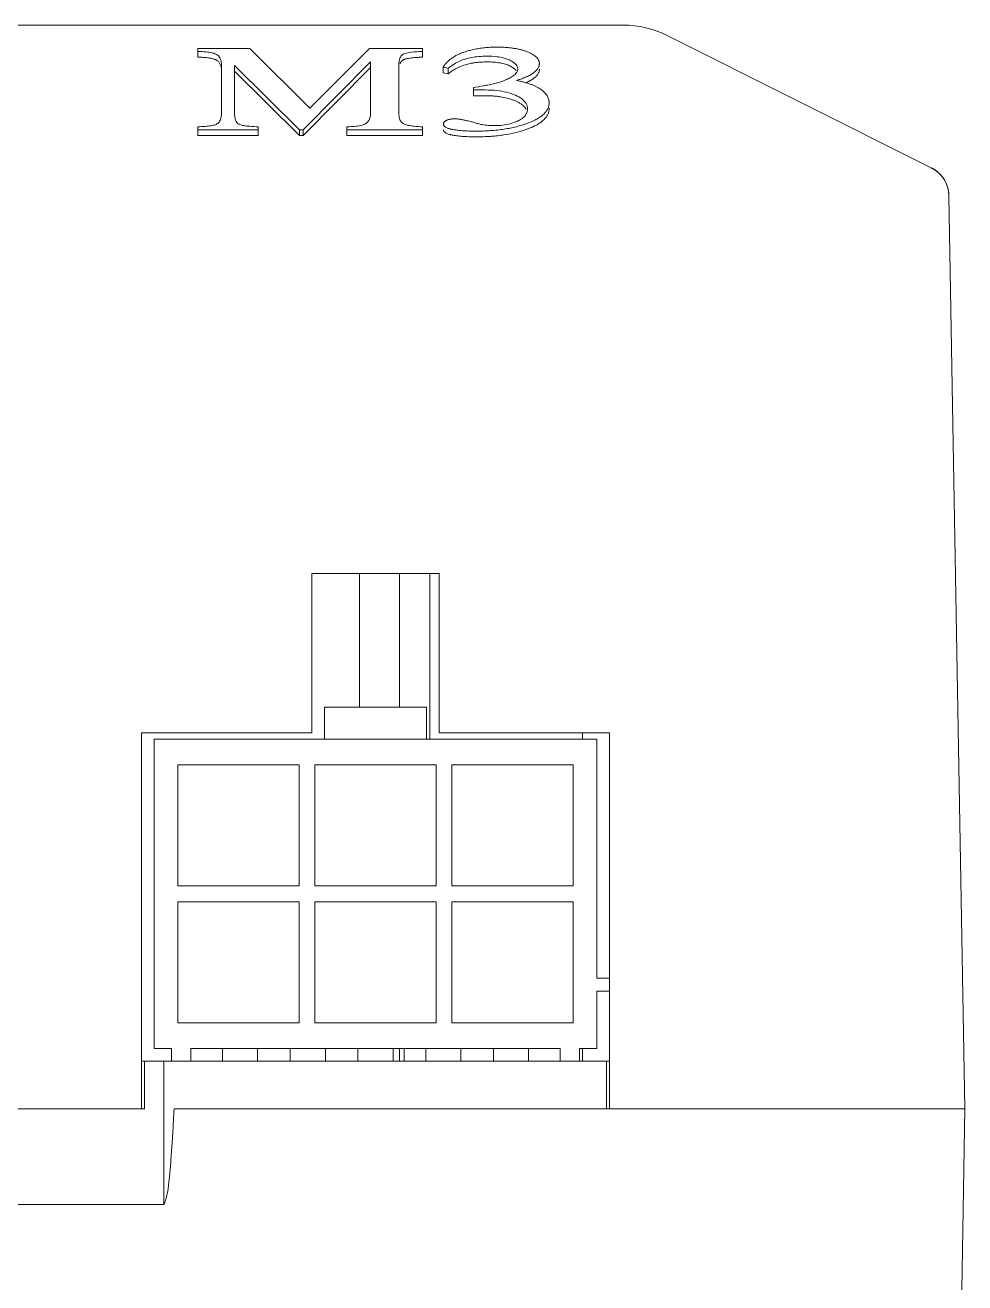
# Model space of a CAD drawing. Header units: millimetres. Extents: x -297 to 694, y -237 to 210.
# Drawn here: x -204.46 to -174.96, y 63.31 to 102.76 of the extents above; entities that cross this region are included whole.
import ezdxf

# ---------------------------------------------------------------- set-up
doc = ezdxf.new("R2010")
doc.units = ezdxf.units.MM
doc.layers.get('0').update_dxf_attribs({"lineweight": 20})

msp = doc.modelspace()

# ---------------------------------------------------------------- linework, layer by layer
at = {"linetype": 'Continuous'}
for p, q in [((-259.253, 102.764), (-185.669, 102.764)), ((-184.328, 102.447), (-176.014, 98.291)), ((-197.408, 102.034), (-199.038, 102.034)), ((-199.038, 102.034), (-199.038, 101.759)), ((-195.521, 100.158), (-197.408, 102.034)), ((-193.647, 102.034), (-195.521, 100.158)), ((-191.988, 102.034), (-193.647, 102.034)), ((-191.988, 101.759), (-191.988, 102.034)), ((-198.299, 101.526), (-198.299, 99.988)), ((-197.883, 101.495), (-195.843, 99.481)), ((-197.883, 99.988), (-197.883, 101.495)), ((-195.732, 99.481), (-193.618, 101.615)), ((-195.732, 99.302), (-193.618, 101.436)), ((-193.618, 101.615), (-193.618, 99.988)), ((-192.727, 99.988), (-192.727, 101.526)), ((-191.339, 101.268), (-191.339, 101.447)), ((-191.339, 101.447), (-191.183, 101.415)), ((-191.183, 101.236), (-191.183, 101.415)), ((-197.883, 101.316), (-195.843, 99.302)), ((-191.339, 101.268), (-191.183, 101.236)), ((-190.39, 100.81), (-190.39, 100.551)), ((-190.39, 100.73), (-190.014, 100.73)), ((-190.39, 100.551), (-190.014, 100.551)), ((-199.038, 99.577), (-199.038, 99.302)), ((-199.038, 99.481), (-197.144, 99.481)), ((-197.144, 99.302), (-197.144, 99.577)), ((-195.843, 99.302), (-195.843, 99.481)), ((-195.843, 99.481), (-195.732, 99.481)), ((-195.732, 99.302), (-195.732, 99.481)), ((-194.357, 99.577), (-194.357, 99.302)), ((-194.357, 99.481), (-191.988, 99.481)), ((-191.988, 99.302), (-191.988, 99.577)), ((-199.038, 99.302), (-197.144, 99.302)), ((-195.843, 99.302), (-195.732, 99.302)), ((-194.357, 99.302), (-191.988, 99.302)), ((-175.461, 97.413), (-174.961, 68.764)), ((-195.461, 85.564), (-195.461, 80.564)), ((-191.461, 85.564), (-195.461, 85.564)), ((-193.961, 81.364), (-193.961, 85.564)), ((-192.711, 81.364), (-192.711, 85.564)), ((-191.761, 80.364), (-191.761, 85.564)), ((-191.461, 85.564), (-191.461, 80.564)), ((-195.061, 80.364), (-195.061, 81.364)), ((-195.061, 81.364), (-191.861, 81.364)), ((-191.861, 81.364), (-191.861, 80.364)), ((-200.811, 68.764), (-200.811, 80.564)), ((-195.461, 80.564), (-200.811, 80.564)), ((-186.111, 80.564), (-191.461, 80.564)), ((-186.961, 80.364), (-186.961, 80.564)), ((-186.111, 68.764), (-186.111, 80.564)), ((-200.411, 70.664), (-200.411, 80.364)), ((-200.411, 80.364), (-186.511, 80.364)), ((-186.511, 80.364), (-186.511, 72.864)), ((-199.661, 75.764), (-199.661, 79.564)), ((-199.661, 79.564), (-195.861, 79.564)), ((-195.861, 79.564), (-195.861, 75.764)), ((-195.361, 75.764), (-195.361, 79.564)), ((-195.361, 79.564), (-191.561, 79.564)), ((-191.561, 79.564), (-191.561, 75.764)), ((-191.061, 75.764), (-191.061, 79.564)), ((-191.061, 79.564), (-187.261, 79.564)), ((-187.261, 79.564), (-187.261, 75.764)), ((-195.861, 75.764), (-199.661, 75.764)), ((-191.561, 75.764), (-195.361, 75.764)), ((-187.261, 75.764), (-191.061, 75.764)), ((-199.661, 71.464), (-199.661, 75.264)), ((-199.661, 75.264), (-195.861, 75.264)), ((-195.861, 75.264), (-195.861, 71.464)), ((-195.361, 71.464), (-195.361, 75.264)), ((-195.361, 75.264), (-191.561, 75.264)), ((-191.561, 75.264), (-191.561, 71.464)), ((-191.061, 71.464), (-191.061, 75.264)), ((-191.061, 75.264), (-187.261, 75.264)), ((-187.261, 75.264), (-187.261, 71.464)), ((-186.511, 72.864), (-186.111, 72.864)), ((-186.511, 72.464), (-186.511, 70.664)), ((-186.111, 72.464), (-186.511, 72.464)), ((-195.861, 71.464), (-199.661, 71.464)), ((-191.561, 71.464), (-195.361, 71.464)), ((-187.261, 71.464), (-191.061, 71.464)), ((-199.861, 70.664), (-200.411, 70.664)), ((-199.861, 70.264), (-199.861, 70.664)), ((-199.261, 70.664), (-199.261, 70.264)), ((-187.661, 70.664), (-199.261, 70.664)), ((-198.261, 70.664), (-198.261, 70.264)), ((-197.161, 70.664), (-197.161, 70.264)), ((-196.136, 70.264), (-196.136, 70.664)), ((-195.036, 70.264), (-195.036, 70.664)), ((-194.011, 70.664), (-194.011, 70.264)), ((-192.911, 70.664), (-192.911, 70.264)), ((-192.711, 70.264), (-192.711, 70.664)), ((-192.561, 70.264), (-192.561, 70.664)), ((-191.886, 70.264), (-191.886, 70.664)), ((-190.786, 70.264), (-190.786, 70.664)), ((-189.761, 70.664), (-189.761, 70.264)), ((-188.661, 70.664), (-188.661, 70.264)), ((-187.661, 70.264), (-187.661, 70.664)), ((-187.061, 70.664), (-187.061, 70.264)), ((-186.511, 70.664), (-187.061, 70.664)), ((-186.961, 70.264), (-186.961, 70.664)), ((-186.111, 70.264), (-200.811, 70.264)), ((-200.711, 70.264), (-200.711, 68.764)), ((-200.104, 70.264), (-200.104, 68.782)), ((-186.211, 70.264), (-186.211, 68.764)), ((-200.711, 68.764), (-205.211, 68.764)), ((-200.104, 68.782), (-200.104, 65.764)), ((-199.784, 68.764), (-174.961, 68.764)), ((-174.961, 68.764), (-175.101, 60.764)), ((-200.104, 65.764), (-244.818, 65.764))]:
    msp.add_line(p, q, dxfattribs=at)
for centre, radius, start, end in [((-185.669, 99.764), 3, 63.4349, 90), ((-190.035, 100.069), 1.96, 109.9767, 112.8843), ((-190.613, 100.995), 0.855, 142.9959, 148.1657), ((-190.145, 99.939), 1.658, 107.2925, 114.6936), ((-189.652, 101.886), 0.878, 301.1333, 305.8311), ((-189.977, 104.196), 3.302, 286.4843, 288.3996), ((-189.83, 103.752), 2.835, 288.3994, 289.7246), ((-189.22, 100.329), 0.61, 304.6417, 308.6599), ((-189.749, 101.602), 1.989, 254.0185, 255.4662), ((-189.958, 103.067), 3.781, 282.328, 286.0275), ((-189.84, 102.652), 3.349, 286.0511, 290.1817), ((-189.523, 101.966), 2.428, 290.1831, 292.9237), ((-189.374, 101.615), 2.047, 292.9159, 295.1256), ((-189.244, 101.161), 1.742, 295.1162, 297.7258), ((-176.465, 97.39), 1.007, 45.7893, 63.7813), ((-176.461, 97.396), 1, 1, 63.4349), ((-176.457, 97.398), 0.995, 42.9017, 45.7953), ((-176.459, 97.397), 0.998, 21.9248, 42.8795), ((-176.453, 97.4), 0.991, 21.8843, 24.4152), ((-176.468, 97.394), 1.007, 1.0743, 21.8532), ((-176.469, 97.394), 1.008, 3.9709, 21.8663), ((-176.445, 97.396), 0.984, 1.0075, 3.9466)]:
    msp.add_arc(centre, radius, start, end, dxfattribs=at)
for points, knots in [([(-199.038, 101.938), (-198.954, 101.938), (-198.806, 101.933), (-198.617, 101.906), (-198.514, 101.875), (-198.474, 101.856)], [0, 0, 0, 0, 990.257679, 1717.191688, 2235.090627, 2235.090627, 2235.090627, 2235.090627]), ([(-198.474, 101.856), (-198.44, 101.84), (-198.374, 101.794), (-198.309, 101.675), (-198.299, 101.579), (-198.299, 101.526)], [0, 0, 0, 0, 628.737151, 1324.702751, 2230.68237, 2230.68237, 2230.68237, 2230.68237]), ([(-192.727, 101.526), (-192.727, 101.567), (-192.721, 101.642), (-192.691, 101.743), (-192.656, 101.797), (-192.637, 101.82)], [0, 0, 0, 0, 852.297437, 1561.869929, 2183.828565, 2183.828565, 2183.828565, 2183.828565]), ([(-192.637, 101.82), (-192.613, 101.847), (-192.51, 101.889), (-192.293, 101.924), (-192.105, 101.934), (-191.988, 101.938)], [0, 0, 0, 0, 351.976948, 1035.809775, 2183.179533, 2183.179533, 2183.179533, 2183.179533]), ([(-190.797, 101.874), (-190.802, 101.872), (-190.842, 101.855), (-190.912, 101.822), (-191.004, 101.77), (-191.088, 101.714), (-191.143, 101.67), (-191.17, 101.646), (-191.174, 101.643)], [0, 0, 0, 0, 159.390195, 1178.812876, 2147.868363, 3072.104482, 3957.799063, 4084.913074, 4084.913074, 4084.913074, 4084.913074]), ([(-190.391, 102.001), (-190.417, 101.995), (-190.484, 101.979), (-190.589, 101.95), (-190.667, 101.924), (-190.705, 101.911)], [0, 0, 0, 0, 542.94496, 1367.599321, 2167.979462, 2167.979462, 2167.979462, 2167.979462]), ([(-190.044, 102.055), (-190.101, 102.049), (-190.217, 102.034), (-190.332, 102.013), (-190.391, 102.001)], [0, 0, 0, 0, 785.886529, 1601.14472, 1601.14472, 1601.14472, 1601.14472]), ([(-189.639, 102.074), (-189.689, 102.074), (-189.789, 102.073), (-189.924, 102.066), (-190.008, 102.058), (-190.044, 102.055)], [0, 0, 0, 0, 811.652799, 1595.422196, 2163.297568, 2163.297568, 2163.297568, 2163.297568]), ([(-188.685, 101.925), (-188.716, 101.938), (-188.781, 101.961), (-188.883, 101.992), (-188.992, 102.017), (-189.108, 102.038), (-189.231, 102.054), (-189.361, 102.066), (-189.497, 102.073), (-189.591, 102.074), (-189.639, 102.074)], [0, 0, 0, 0, 550.982737, 1129.938563, 1739.018397, 2380.069898, 3054.677978, 3764.20261, 4509.812642, 5292.515184, 5292.515184, 5292.515184, 5292.515184]), ([(-188.318, 101.559), (-188.318, 101.568), (-188.319, 101.586), (-188.323, 101.612), (-188.33, 101.638), (-188.344, 101.672), (-188.369, 101.714), (-188.411, 101.761), (-188.463, 101.806), (-188.527, 101.848), (-188.587, 101.881), (-188.641, 101.906), (-188.67, 101.919), (-188.685, 101.925)], [0, 0, 0, 0, 344.572463, 686.563039, 1030.129396, 1379.348041, 2109.012227, 2903.32615, 3782.86216, 4762.559803, 5852.999746, 6442.268148, 7061.813721, 7061.813721, 7061.813721, 7061.813721]), ([(-199.038, 101.759), (-199.007, 101.759), (-198.946, 101.758), (-198.872, 101.755), (-198.83, 101.752), (-198.816, 101.751)], [0, 0, 0, 0, 948.196106, 1830.358256, 2234.960956, 2234.960956, 2234.960956, 2234.960956]), ([(-198.816, 101.751), (-198.803, 101.75), (-198.764, 101.746), (-198.704, 101.739), (-198.636, 101.728), (-198.576, 101.714), (-198.53, 101.7), (-198.497, 101.687), (-198.481, 101.681), (-198.474, 101.677)], [0, 0, 0, 0, 556.009179, 1570.205602, 2497.666701, 3340.202671, 4100.503876, 4451.087925, 4782.749881, 4782.749881, 4782.749881, 4782.749881]), ([(-198.474, 101.677), (-198.467, 101.674), (-198.453, 101.667), (-198.426, 101.65), (-198.397, 101.627), (-198.366, 101.593), (-198.342, 101.554), (-198.322, 101.51), (-198.312, 101.472), (-198.308, 101.45), (-198.307, 101.444)], [0, 0, 0, 0, 436.377431, 862.237082, 1692.396348, 2513.839628, 3350.17727, 4223.963323, 5155.177267, 5466.786737, 5466.786737, 5466.786737, 5466.786737]), ([(-192.692, 101.551), (-192.687, 101.562), (-192.677, 101.583), (-192.659, 101.613), (-192.644, 101.632), (-192.637, 101.641)], [0, 0, 0, 0, 730.849942, 1461.513025, 2182.740077, 2182.740077, 2182.740077, 2182.740077]), ([(-192.637, 101.641), (-192.635, 101.643), (-192.631, 101.647), (-192.621, 101.656), (-192.607, 101.666), (-192.586, 101.677), (-192.564, 101.686), (-192.55, 101.691), (-192.543, 101.694)], [0, 0, 0, 0, 328.674002, 678.315728, 1448.721869, 2325.380155, 3317.308302, 4107.059214, 4107.059214, 4107.059214, 4107.059214]), ([(-192.543, 101.694), (-192.54, 101.694), (-192.527, 101.699), (-192.502, 101.706), (-192.467, 101.714), (-192.413, 101.725), (-192.336, 101.736), (-192.233, 101.746), (-192.138, 101.753), (-192.054, 101.757), (-192.01, 101.758), (-191.988, 101.759)], [0, 0, 0, 0, 90.359808, 436.234526, 817.947499, 1236.063194, 2182.898542, 3278.833716, 4524.777033, 5204.129245, 5921.066388, 5921.066388, 5921.066388, 5921.066388]), ([(-191.174, 101.643), (-191.193, 101.625), (-191.234, 101.586), (-191.273, 101.54), (-191.294, 101.513), (-191.296, 101.51)], [0, 0, 0, 0, 949.917147, 2034.593921, 2171.345507, 2171.345507, 2171.345507, 2171.345507]), ([(-191.183, 101.415), (-191.123, 101.461), (-191.004, 101.542), (-190.821, 101.637), (-190.698, 101.683), (-190.638, 101.701)], [0, 0, 0, 0, 790.294233, 1508.00348, 2169.235629, 2169.235629, 2169.235629, 2169.235629]), ([(-191.183, 101.236), (-191.14, 101.269), (-191.054, 101.33), (-190.937, 101.398), (-190.864, 101.434), (-190.838, 101.446)], [0, 0, 0, 0, 862.367909, 1697.647661, 2168.264704, 2168.264704, 2168.264704, 2168.264704]), ([(-190.638, 101.701), (-190.574, 101.721), (-190.436, 101.755), (-190.209, 101.784), (-190.048, 101.79), (-189.961, 101.79)], [0, 0, 0, 0, 634.810416, 1339.27413, 2165.719971, 2165.719971, 2165.719971, 2165.719971]), ([(-190.638, 101.523), (-190.589, 101.538), (-190.522, 101.555), (-190.454, 101.569), (-190.437, 101.572)], [0, 0, 0, 0, 1188.246327, 1600.433682, 1600.433682, 1600.433682, 1600.433682]), ([(-190.437, 101.572), (-190.4, 101.578), (-190.326, 101.59), (-190.25, 101.598), (-190.212, 101.601)], [0, 0, 0, 0, 782.916901, 1599.445977, 1599.445977, 1599.445977, 1599.445977]), ([(-190.212, 101.601), (-190.192, 101.603), (-190.14, 101.607), (-190.057, 101.61), (-189.993, 101.611), (-189.961, 101.611)], [0, 0, 0, 0, 523.586608, 1327.035897, 2162.208892, 2162.208892, 2162.208892, 2162.208892]), ([(-189.961, 101.79), (-189.859, 101.79), (-189.679, 101.782), (-189.438, 101.741), (-189.303, 101.693), (-189.247, 101.665)], [0, 0, 0, 0, 902.202599, 1597.679709, 2159.858027, 2159.858027, 2159.858027, 2159.858027]), ([(-189.961, 101.611), (-189.923, 101.611), (-189.85, 101.61), (-189.744, 101.604), (-189.644, 101.594), (-189.551, 101.581), (-189.465, 101.563), (-189.386, 101.542), (-189.313, 101.516), (-189.268, 101.496), (-189.247, 101.486)], [0, 0, 0, 0, 817.414505, 1587.891199, 2312.342719, 2991.922394, 3628.087377, 4222.678742, 4778.021234, 5297.043076, 5297.043076, 5297.043076, 5297.043076]), ([(-189.247, 101.665), (-189.195, 101.639), (-189.111, 101.589), (-189.018, 101.497), (-188.995, 101.426), (-188.995, 101.395)], [0, 0, 0, 0, 963.151961, 1634.919466, 2153.970573, 2153.970573, 2153.970573, 2153.970573]), ([(-189.247, 101.486), (-189.236, 101.481), (-189.217, 101.47), (-189.18, 101.45), (-189.139, 101.424), (-189.095, 101.391), (-189.064, 101.362), (-189.048, 101.344), (-189.043, 101.337)], [0, 0, 0, 0, 540.717191, 1056.754555, 2016.160148, 2882.455774, 3661.931126, 4053.110113, 4053.110113, 4053.110113, 4053.110113]), ([(-188.873, 101.084), (-188.872, 101.084), (-188.847, 101.093), (-188.797, 101.112), (-188.726, 101.142), (-188.662, 101.172), (-188.602, 101.203), (-188.548, 101.235), (-188.5, 101.267), (-188.457, 101.301), (-188.41, 101.345), (-188.37, 101.393), (-188.343, 101.444), (-188.328, 101.481), (-188.321, 101.514), (-188.318, 101.54), (-188.318, 101.553), (-188.318, 101.559)], [0, 0, 0, 0, 16.402176, 1014.837459, 1953.557843, 2833.770792, 3656.977148, 4425.050555, 5140.339543, 5805.796462, 6425.134894, 7543.573369, 8057.125266, 8550.371766, 9032.763145, 9273.211771, 9514.775345, 9514.775345, 9514.775345, 9514.775345]), ([(-189.341, 101.061), (-189.422, 101.025), (-189.617, 100.956), (-189.862, 100.898), (-190.021, 100.868), (-190.065, 100.86)], [0, 0, 0, 0, 759.641869, 1772.445229, 2156.296938, 2156.296938, 2156.296938, 2156.296938]), ([(-188.447, 100.852), (-188.461, 100.859), (-188.506, 100.878), (-188.585, 100.909), (-188.686, 100.943), (-188.796, 100.975), (-188.915, 101.004), (-188.998, 101.021), (-189.04, 101.029)], [0, 0, 0, 0, 305.283598, 953.875213, 1650.565149, 2396.576907, 3192.823458, 4039.977692, 4039.977692, 4039.977692, 4039.977692]), ([(-188.995, 101.395), (-188.995, 101.356), (-189.01, 101.314), (-189.033, 101.278), (-189.035, 101.276)], [0, 0, 0, 0, 1466.079515, 1590.521119, 1590.521119, 1590.521119, 1590.521119]), ([(-188.752, 100.952), (-188.743, 100.956), (-188.712, 100.969), (-188.674, 100.987), (-188.646, 101.001), (-188.638, 101.005)], [0, 0, 0, 0, 500.520089, 1726.11139, 2146.733882, 2146.733882, 2146.733882, 2146.733882]), ([(-188.638, 101.005), (-188.626, 101.012), (-188.595, 101.028), (-188.548, 101.056), (-188.5, 101.089), (-188.457, 101.122), (-188.423, 101.154), (-188.404, 101.175), (-188.396, 101.184)], [0, 0, 0, 0, 565.56179, 1399.049394, 2175.25711, 2897.388729, 3569.474107, 4039.462665, 4039.462665, 4039.462665, 4039.462665]), ([(-188.396, 101.184), (-188.384, 101.198), (-188.365, 101.224), (-188.343, 101.265), (-188.328, 101.302), (-188.321, 101.335), (-188.318, 101.361), (-188.318, 101.374), (-188.318, 101.38)], [0, 0, 0, 0, 1043.706623, 1824.097376, 2573.632155, 3306.67155, 3672.056013, 4039.134745, 4039.134745, 4039.134745, 4039.134745]), ([(-190.014, 100.73), (-189.893, 100.73), (-189.667, 100.72), (-189.35, 100.666), (-189.159, 100.603), (-189.071, 100.565)], [0, 0, 0, 0, 816.234874, 1510.60944, 2153.411379, 2153.411379, 2153.411379, 2153.411379]), ([(-188.265, 100.747), (-188.286, 100.762), (-188.332, 100.793), (-188.394, 100.826), (-188.433, 100.846), (-188.447, 100.852)], [0, 0, 0, 0, 807.090366, 1679.010105, 2143.125447, 2143.125447, 2143.125447, 2143.125447]), ([(-188.012, 100.333), (-188.012, 100.343), (-188.013, 100.362), (-188.017, 100.4), (-188.027, 100.447), (-188.047, 100.501), (-188.076, 100.554), (-188.112, 100.605), (-188.156, 100.654), (-188.207, 100.702), (-188.245, 100.732), (-188.265, 100.747)], [0, 0, 0, 0, 333.008705, 662.743491, 1318.908729, 1982.61636, 2666.676198, 3382.393195, 4139.269518, 4944.994657, 5805.618852, 5805.618852, 5805.618852, 5805.618852]), ([(-190.014, 100.551), (-189.968, 100.551), (-189.878, 100.55), (-189.746, 100.542), (-189.619, 100.529), (-189.461, 100.506), (-189.311, 100.472), (-189.17, 100.426), (-189.103, 100.4), (-189.071, 100.386)], [0, 0, 0, 0, 660.254807, 1293.828029, 1901.930377, 2485.907898, 3587.223953, 4108.465115, 4612.585337, 4612.585337, 4612.585337, 4612.585337]), ([(-189.071, 100.565), (-188.998, 100.533), (-188.871, 100.466), (-188.724, 100.321), (-188.689, 100.198), (-188.689, 100.14)], [0, 0, 0, 0, 853.878929, 1521.03263, 2145.357438, 2145.357438, 2145.357438, 2145.357438]), ([(-189.071, 100.386), (-189.056, 100.38), (-189.025, 100.366), (-188.969, 100.338), (-188.906, 100.301), (-188.839, 100.252), (-188.785, 100.2), (-188.751, 100.156), (-188.736, 100.131), (-188.732, 100.124)], [0, 0, 0, 0, 534.74498, 1044.817146, 1994.177493, 2856.768464, 3643.993269, 4370.929931, 4595.923171, 4595.923171, 4595.923171, 4595.923171]), ([(-188.505, 99.762), (-188.489, 99.769), (-188.451, 99.788), (-188.373, 99.829), (-188.278, 99.889), (-188.182, 99.967), (-188.118, 100.039), (-188.078, 100.098), (-188.054, 100.143), (-188.035, 100.189), (-188.022, 100.236), (-188.014, 100.284), (-188.012, 100.317), (-188.012, 100.333)], [0, 0, 0, 0, 464.880913, 1119.593537, 2326.836861, 3410.574769, 4390.757189, 4850.776489, 5295.849188, 5730.609868, 6160.060755, 6589.42344, 7023.956097, 7023.956097, 7023.956097, 7023.956097]), ([(-198.299, 99.988), (-198.299, 99.927), (-198.309, 99.821), (-198.382, 99.694), (-198.454, 99.653), (-198.489, 99.641)], [0, 0, 0, 0, 961.314946, 1640.904761, 2219.168118, 2219.168118, 2219.168118, 2219.168118]), ([(-197.722, 99.645), (-197.744, 99.653), (-197.79, 99.678), (-197.844, 99.749), (-197.877, 99.857), (-197.883, 99.94), (-197.883, 99.988)], [0, 0, 0, 0, 517.138162, 1106.221996, 1865.568401, 2898.814662, 2898.814662, 2898.814662, 2898.814662]), ([(-193.618, 99.988), (-193.618, 99.942), (-193.628, 99.858), (-193.681, 99.749), (-193.735, 99.698), (-193.764, 99.678)], [0, 0, 0, 0, 842.059649, 1538.59728, 2180.838583, 2180.838583, 2180.838583, 2180.838583]), ([(-192.558, 99.661), (-192.591, 99.675), (-192.656, 99.719), (-192.718, 99.838), (-192.727, 99.934), (-192.727, 99.988)], [0, 0, 0, 0, 591.179715, 1263.695598, 2172.069791, 2172.069791, 2172.069791, 2172.069791]), ([(-190.972, 99.824), (-190.987, 99.824), (-191.016, 99.823), (-191.058, 99.821), (-191.097, 99.817), (-191.132, 99.811), (-191.163, 99.804), (-191.181, 99.798), (-191.189, 99.796)], [0, 0, 0, 0, 830.365182, 1604.779241, 2324.793399, 2992.281988, 3609.53795, 4062.366834, 4062.366834, 4062.366834, 4062.366834]), ([(-190.75, 99.802), (-190.77, 99.806), (-190.809, 99.812), (-190.866, 99.819), (-190.92, 99.823), (-190.955, 99.824), (-190.972, 99.824)], [0, 0, 0, 0, 765.684792, 1492.156936, 2179.131312, 2826.584261, 2826.584261, 2826.584261, 2826.584261]), ([(-188.689, 100.14), (-188.689, 100.084), (-188.718, 99.971), (-188.796, 99.888), (-188.839, 99.853)], [0, 0, 0, 0, 792.472271, 1582.79535, 1582.79535, 1582.79535, 1582.79535]), ([(-188.433, 99.619), (-188.419, 99.626), (-188.365, 99.655), (-188.278, 99.71), (-188.182, 99.788), (-188.118, 99.86), (-188.078, 99.919), (-188.054, 99.964), (-188.035, 100.01), (-188.022, 100.057), (-188.014, 100.105), (-188.012, 100.138), (-188.012, 100.155)], [0, 0, 0, 0, 425.093706, 1659.451912, 2767.53075, 3769.728228, 4240.079636, 4695.14874, 5139.674216, 5578.77064, 6017.77688, 6462.069212, 6462.069212, 6462.069212, 6462.069212]), ([(-198.489, 99.641), (-198.533, 99.627), (-198.637, 99.604), (-198.821, 99.583), (-198.96, 99.578), (-199.038, 99.577)], [0, 0, 0, 0, 548.174885, 1278.56695, 2220.850865, 2220.850865, 2220.850865, 2220.850865]), ([(-197.408, 99.591), (-197.471, 99.596), (-197.577, 99.608), (-197.681, 99.631), (-197.722, 99.645)], [0, 0, 0, 0, 975.967365, 1633.046823, 1633.046823, 1633.046823, 1633.046823]), ([(-193.764, 99.678), (-193.799, 99.654), (-193.901, 99.615), (-194.102, 99.582), (-194.262, 99.577), (-194.357, 99.577)], [0, 0, 0, 0, 459.277155, 1156.96269, 2182.304365, 2182.304365, 2182.304365, 2182.304365]), ([(-192.243, 99.592), (-192.306, 99.599), (-192.413, 99.614), (-192.517, 99.643), (-192.558, 99.661)], [0, 0, 0, 0, 935.293273, 1602.644131, 1602.644131, 1602.644131, 1602.644131]), ([(-191.245, 99.77), (-191.251, 99.766), (-191.264, 99.758), (-191.281, 99.745), (-191.296, 99.732), (-191.307, 99.718), (-191.316, 99.705), (-191.323, 99.691), (-191.326, 99.677), (-191.327, 99.668), (-191.327, 99.663)], [0, 0, 0, 0, 902.088255, 1712.851635, 2441.463322, 3098.741884, 3697.473261, 4252.515601, 4780.417874, 5298.371631, 5298.371631, 5298.371631, 5298.371631]), ([(-191.327, 99.663), (-191.327, 99.659), (-191.326, 99.649), (-191.323, 99.636), (-191.318, 99.623), (-191.308, 99.605), (-191.29, 99.585), (-191.26, 99.563), (-191.222, 99.543), (-191.175, 99.525), (-191.131, 99.512), (-191.091, 99.502), (-191.07, 99.498), (-191.059, 99.495)], [0, 0, 0, 0, 292.886548, 582.277267, 874.944057, 1177.541347, 1835.094587, 2595.926535, 3486.976773, 4526.08868, 5725.380818, 6387.963488, 7093.628289, 7093.628289, 7093.628289, 7093.628289]), ([(-191.327, 99.484), (-191.327, 99.48), (-191.326, 99.47), (-191.323, 99.457), (-191.318, 99.444), (-191.31, 99.429), (-191.301, 99.419), (-191.296, 99.414)], [0, 0, 0, 0, 598.913122, 1190.677748, 1789.141495, 2407.911762, 3391.935813, 3391.935813, 3391.935813, 3391.935813]), ([(-191.189, 99.796), (-191.191, 99.795), (-191.202, 99.791), (-191.221, 99.783), (-191.237, 99.775), (-191.245, 99.77)], [0, 0, 0, 0, 223.910136, 1229.615944, 2159.89986, 2159.89986, 2159.89986, 2159.89986]), ([(-191.059, 99.495), (-191.035, 99.49), (-190.985, 99.482), (-190.907, 99.47), (-190.823, 99.461), (-190.697, 99.45), (-190.562, 99.444), (-190.419, 99.44), (-190.342, 99.44), (-190.303, 99.44)], [0, 0, 0, 0, 441.790767, 921.421369, 1439.439057, 1996.278005, 3227.688508, 3902.844255, 4617.886508, 4617.886508, 4617.886508, 4617.886508]), ([(-190.476, 99.739), (-190.5, 99.746), (-190.56, 99.761), (-190.636, 99.779), (-190.704, 99.793), (-190.735, 99.799), (-190.75, 99.802)], [0, 0, 0, 0, 757.147874, 1861.209875, 2360.467285, 2823.9361, 2823.9361, 2823.9361, 2823.9361]), ([(-190.297, 99.69), (-190.319, 99.696), (-190.363, 99.709), (-190.423, 99.725), (-190.46, 99.735), (-190.476, 99.739)], [0, 0, 0, 0, 814.921202, 1592.02125, 2153.02352, 2153.02352, 2153.02352, 2153.02352]), ([(-190.303, 99.44), (-190.226, 99.44), (-190.075, 99.442), (-189.851, 99.454), (-189.636, 99.473), (-189.365, 99.508), (-189.106, 99.559), (-188.859, 99.627), (-188.742, 99.666), (-188.685, 99.687)], [0, 0, 0, 0, 646.695761, 1271.272454, 1874.426846, 2456.961003, 3563.672492, 4090.400381, 4601.022036, 4601.022036, 4601.022036, 4601.022036]), ([(-189.734, 99.612), (-189.795, 99.612), (-189.919, 99.617), (-190.091, 99.64), (-190.2, 99.664), (-190.248, 99.677)], [0, 0, 0, 0, 758.404227, 1536.716079, 2149.884097, 2149.884097, 2149.884097, 2149.884097]), ([(-189.007, 99.754), (-189.082, 99.72), (-189.235, 99.667), (-189.48, 99.621), (-189.647, 99.612), (-189.734, 99.612)], [0, 0, 0, 0, 706.145585, 1397.673531, 2145.183909, 2145.183909, 2145.183909, 2145.183909]), ([(-188.685, 99.508), (-188.658, 99.518), (-188.605, 99.539), (-188.545, 99.564), (-188.512, 99.58), (-188.504, 99.583)], [0, 0, 0, 0, 949.123828, 1851.295918, 2137.327795, 2137.327795, 2137.327795, 2137.327795]), ([(-191.296, 99.414), (-191.294, 99.412), (-191.283, 99.401), (-191.26, 99.384), (-191.222, 99.364), (-191.175, 99.346), (-191.131, 99.333), (-191.091, 99.323), (-191.07, 99.319), (-191.059, 99.316)], [0, 0, 0, 0, 150.690984, 797.702002, 1555.450572, 2439.110693, 3458.987984, 4022.447875, 4622.544785, 4622.544785, 4622.544785, 4622.544785]), ([(-191.059, 99.316), (-191.035, 99.312), (-190.985, 99.303), (-190.907, 99.292), (-190.823, 99.282), (-190.697, 99.271), (-190.562, 99.265), (-190.419, 99.262), (-190.342, 99.261), (-190.303, 99.261)], [0, 0, 0, 0, 441.563005, 920.946336, 1438.696964, 1995.248838, 3226.024496, 3900.832171, 4615.505788, 4615.505788, 4615.505788, 4615.505788]), ([(-190.303, 99.261), (-190.226, 99.261), (-190.075, 99.263), (-189.868, 99.274), (-189.739, 99.285), (-189.684, 99.29)], [0, 0, 0, 0, 800.257037, 1573.142718, 2147.873198, 2147.873198, 2147.873198, 2147.873198]), ([(-189.684, 99.29), (-189.667, 99.292), (-189.582, 99.301), (-189.403, 99.324), (-189.243, 99.353), (-189.151, 99.373)], [0, 0, 0, 0, 197.23634, 1025.443414, 2143.733485, 2143.733485, 2143.733485, 2143.733485]), ([(-199.784, 68.764), (-199.791, 68.643), (-199.803, 68.409), (-199.822, 68.073), (-199.841, 67.762), (-199.861, 67.474), (-199.88, 67.206), (-199.901, 66.957), (-199.919, 66.723), (-199.944, 66.504), (-199.966, 66.297), (-199.994, 66.099), (-200.046, 65.921), (-200.084, 65.807), (-200.104, 65.756)], [0, 0, 0, 0, 880.568817, 1692.332639, 2442.497128, 3137.540167, 3783.414776, 4385.696865, 4949.713838, 5480.553999, 5983.377404, 6459.31844, 6925.65748, 7323.363391, 7323.363391, 7323.363391, 7323.363391])]:
    msp.add_open_spline(points, degree=3, knots=knots, dxfattribs=at)
for points in [[(-189.198, 101.135), (-189.244, 101.107), (-189.292, 101.083), (-189.341, 101.061)], [(-189.035, 101.276), (-189.062, 101.235), (-189.099, 101.203), (-189.138, 101.174)], [(-190.065, 100.86), (-190.173, 100.841), (-190.281, 100.824), (-190.39, 100.81)], [(-188.873, 99.828), (-188.915, 99.799), (-188.961, 99.775), (-189.007, 99.754)], [(-197.144, 99.577), (-197.232, 99.579), (-197.32, 99.583), (-197.408, 99.591)], [(-191.988, 99.577), (-192.073, 99.579), (-192.158, 99.584), (-192.243, 99.592)]]:
    msp.add_open_spline(points, degree=3, dxfattribs=at)

doc.saveas('drawing.dxf')
